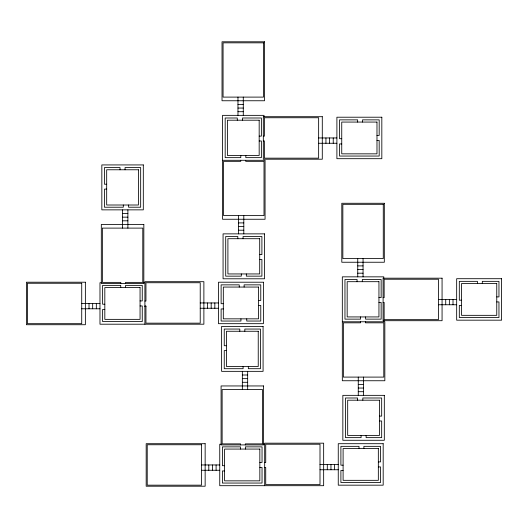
<?xml version="1.0" encoding="UTF-8"?>
<svg xmlns="http://www.w3.org/2000/svg" width="528" height="528" viewBox="0 0 528 528"><rect width="100%" height="100%" fill="white"/><g stroke="black" fill="none" stroke-linecap="round" stroke-linejoin="round"><path stroke-width="0.79" d="M237.97 104.405L243.283 104.405M237.97 108.055L243.283 108.055M237.97 111.705L243.283 111.705M376.979 135.419L379.183 135.419L379.183 119.863L362.525 119.863L362.525 122.067M259.175 136.112L261.38 136.112L261.38 117.995L242.543 117.995L242.543 120.206M263.32 136.184L264.37 136.184L264.37 117.744L318.641 117.744L318.641 158.162L264.37 158.162L264.37 140.923L263.32 140.923M318.641 137.953L336.897 137.953M341.741 138.699L339.537 138.699L339.537 119.863L357.647 119.863L357.647 122.067M376.979 140.441L379.183 140.441L379.183 156.05L339.537 156.05L339.537 143.946L341.741 143.946M259.175 140.989L261.38 140.989L261.38 157.648L245.817 157.648L245.817 155.443M318.641 143.266L336.897 143.266M222.545 160.288L265.063 160.288L265.063 219.259L222.545 219.259L222.545 115.355L264.02 115.355L264.02 116.992M106.682 184.226L104.478 184.226L104.478 167.567L120.034 167.567L120.034 169.772M106.682 189.103L104.478 189.103L104.478 207.22L123.314 207.22L123.314 205.009M122.575 213.51L127.888 213.51M122.575 217.16L127.888 217.16M122.575 220.81L127.888 220.81M238.491 222.908L243.804 222.908M238.491 226.558L243.804 226.558M238.491 230.208L243.804 230.208M259.697 254.615L261.901 254.615L261.901 236.504L243.065 236.504L243.065 238.709M259.697 259.492L261.901 259.492L261.901 276.151L246.338 276.151L246.338 273.946M357.746 265.894L363.059 265.894M357.746 269.544L363.059 269.544M357.746 273.194L363.059 273.194M101.607 282.731L99.977 282.731L99.977 324.205L203.881 324.205L203.881 281.688L144.903 281.688L144.903 324.205M143.273 282.731L144.903 282.731M496.756 296.908L498.96 296.908L498.96 281.351L482.302 281.351L482.302 283.556M378.946 297.601L381.15 297.601L381.15 279.484L362.314 279.484L362.314 281.688M383.097 297.673L384.146 297.673L384.146 279.233L438.418 279.233L438.418 319.651L384.146 319.651L384.146 302.412L383.097 302.412M438.418 299.442L456.667 299.442M461.518 300.188L459.314 300.188L459.314 281.351L477.424 281.351L477.424 283.556M258.562 300.412L260.766 300.412L260.766 284.856L244.108 284.856L244.108 287.06M140.059 300.934L142.263 300.934L142.263 285.377L125.605 285.377L125.605 287.582M144.903 301.052L145.952 301.052L145.952 282.737L200.224 282.737L200.224 323.156L145.952 323.156L145.952 306.009L144.903 306.009M496.756 301.93L498.96 301.93L498.96 317.539L459.314 317.539L459.314 305.435L461.518 305.435M378.946 302.471L381.15 302.471L381.15 319.136L365.594 319.136L365.594 316.932M200.224 302.947L218.48 302.947M81.721 303.468L99.977 303.468M223.324 303.692L221.12 303.692L221.12 284.856L239.237 284.856L239.237 287.06M104.821 304.214L102.617 304.214L102.617 285.377L120.727 285.377L120.727 287.582M438.418 304.755L456.667 304.755M258.562 305.435L260.766 305.435L260.766 321.044L246.748 321.044L246.748 318.839M140.059 305.956L142.263 305.956L142.263 321.565L102.617 321.565L102.617 309.461L104.821 309.461M144.903 306.319L145.952 306.319M200.224 308.26L218.48 308.26M81.721 308.781L99.977 308.781M223.324 308.939L221.12 308.939L221.12 321.044L240.946 321.044L240.946 318.839M342.322 321.776L384.839 321.776L384.839 380.747L342.322 380.747L342.322 276.844L383.797 276.844L383.797 278.48M226.459 345.715L224.255 345.715L224.255 329.056L239.811 329.056L239.811 331.261M226.459 350.592L224.255 350.592L224.255 368.702L243.091 368.702L243.091 366.498M242.345 374.999L247.665 374.999M242.345 378.649L247.665 378.649M242.345 382.298L247.665 382.298M358.268 384.397L363.581 384.397M358.268 388.047L363.581 388.047M358.268 391.697L363.581 391.697M379.467 416.104L381.671 416.104L381.671 397.993L362.835 397.993L362.835 400.198M379.467 420.981L381.671 420.981L381.671 437.639L366.115 437.639L366.115 435.435M221.384 444.22L219.747 444.22L219.747 485.694L323.651 485.694L323.651 443.177L264.68 443.177L264.68 485.694M263.043 444.22L264.68 444.22M378.338 461.901L380.543 461.901L380.543 446.345L363.884 446.345L363.884 448.549M259.835 462.422L262.04 462.422L262.04 446.866L245.381 446.866L245.381 449.071M264.68 462.535L265.729 462.535L265.729 444.226L320.001 444.226L320.001 484.645L265.729 484.645L265.729 467.498L264.68 467.498M320.001 464.435L338.257 464.435M201.498 464.957L219.747 464.957M343.101 465.181L340.897 465.181L340.897 446.345L359.007 446.345L359.007 448.549M224.598 465.703L222.394 465.703L222.394 446.866L240.504 446.866L240.504 449.071M378.338 466.924L380.543 466.924L380.543 482.533L340.897 482.533L340.897 470.428L343.101 470.428M259.835 467.445L262.04 467.445L262.04 483.054L222.394 483.054L222.394 470.95L224.598 470.95M320.001 469.748L338.257 469.748M201.498 470.27L219.747 470.27M453.017 299.442L453.017 304.755M449.368 299.442L449.368 304.755M445.718 299.442L445.718 304.755M383.797 320.14L383.797 321.776M365.482 321.776L365.482 322.826L383.79 322.826L383.79 377.098L343.372 377.098L343.372 322.826L360.518 322.826L360.518 321.776M363.581 377.098L363.581 395.347M363.059 258.595L363.059 276.844M361.093 435.435L361.093 437.639L345.484 437.639L345.484 397.993L357.588 397.993L357.588 400.198M360.571 316.932L360.571 319.136L344.962 319.136L344.962 279.484L357.067 279.484L357.067 281.688M358.268 377.098L358.268 395.347M357.746 258.595L357.746 276.844M334.607 464.435L334.607 469.748M333.247 137.953L333.247 143.266M330.957 464.435L330.957 469.748M329.591 137.953L329.591 143.266M327.301 464.435L327.301 469.748M325.941 137.953L325.941 143.266M248.338 366.498L248.338 368.702L260.443 368.702L260.443 329.056L244.834 329.056L244.834 331.261M247.665 371.349L247.665 389.598M245.705 160.288L245.705 161.337L264.013 161.337L264.013 215.609L223.595 215.609L223.595 161.337L240.742 161.337L240.742 160.288M245.322 444.919L245.322 443.87L262.555 443.87L262.555 389.598L222.136 389.598L222.136 443.87L240.577 443.87L240.577 444.919M243.804 215.609L243.804 233.864M243.283 97.106L243.283 115.355M242.345 371.349L242.345 389.598M241.316 273.946L241.316 276.151L225.707 276.151L225.707 236.504L237.811 236.504L237.811 238.709M240.794 155.443L240.794 157.648L225.185 157.648L225.185 117.995L237.29 117.995L237.29 120.206M238.491 215.609L238.491 233.864M237.97 97.106L237.97 115.355M216.097 464.957L216.097 470.27M214.83 302.947L214.83 308.26M212.447 464.957L212.447 470.27M211.18 302.947L211.18 308.26M208.798 464.957L208.798 470.27M207.53 302.947L207.53 308.26M128.561 205.009L128.561 207.22L140.666 207.22L140.666 167.567L125.057 167.567L125.057 169.772M127.888 209.86L127.888 228.109M125.545 283.43L125.545 282.381L142.784 282.381L142.784 228.109L102.366 228.109L102.366 282.381L120.8 282.381L120.8 283.43M122.575 209.86L122.575 228.109M96.327 303.468L96.327 308.781M92.671 303.468L92.671 308.781M89.021 303.468L89.021 308.781M264.541 41.785L222.024 41.785L222.024 100.756L264.541 100.756L264.541 41.785M263.492 42.834L223.073 42.834L223.073 97.106L263.492 97.106L263.492 42.834M322.291 116.695L263.32 116.695L263.32 159.212L322.291 159.212L322.291 116.695M381.823 117.216L336.897 117.216L336.897 158.69L381.823 158.69L381.823 117.216M259.175 120.206L227.39 120.206L227.39 155.443L259.175 155.443L259.175 120.206M376.979 122.067L341.741 122.067L341.741 153.846L376.979 153.846L376.979 122.067M143.312 164.927L101.838 164.927L101.838 209.86L143.312 209.86L143.312 164.927M138.461 169.772L106.682 169.772L106.682 205.009L138.461 205.009L138.461 169.772M384.318 203.273L341.801 203.273L341.801 262.244L384.318 262.244L384.318 203.273M383.269 204.323L342.85 204.323L342.85 258.595L383.269 258.595L383.269 204.323M143.834 224.459L101.317 224.459L101.317 283.43L143.834 283.43L143.834 224.459M264.541 233.864L223.067 233.864L223.067 278.791L264.541 278.791L264.541 233.864M259.697 238.709L227.911 238.709L227.911 273.946L259.697 273.946L259.697 238.709M442.068 278.183L383.097 278.183L383.097 320.701L442.068 320.701L442.068 278.183M501.6 278.705L456.667 278.705L456.667 320.179L501.6 320.179L501.6 278.705M378.946 281.688L347.167 281.688L347.167 316.932L378.946 316.932L378.946 281.688M85.371 282.209L26.4 282.209L26.4 324.727L85.371 324.727L85.371 282.209M263.406 282.216L218.48 282.216L218.48 323.684L263.406 323.684L263.406 282.216M81.721 283.259L27.449 283.259L27.449 323.677L81.721 323.677L81.721 283.259M496.756 283.556L461.518 283.556L461.518 315.335L496.756 315.335L496.756 283.556M258.562 287.06L223.324 287.06L223.324 318.839L258.562 318.839L258.562 287.06M140.059 287.582L104.821 287.582L104.821 319.361L140.059 319.361L140.059 287.582M263.083 326.416L221.615 326.416L221.615 371.349L263.083 371.349L263.083 326.416M258.238 331.261L226.459 331.261L226.459 366.498L258.238 366.498L258.238 331.261M263.604 385.948L221.087 385.948L221.087 444.919L263.604 444.919L263.604 385.948M384.318 395.347L342.844 395.347L342.844 440.279L384.318 440.279L384.318 395.347M379.467 400.198L347.688 400.198L347.688 435.435L379.467 435.435L379.467 400.198M205.148 443.698L146.177 443.698L146.177 486.215L205.148 486.215L205.148 443.698M383.183 443.698L338.257 443.698L338.257 485.173L383.183 485.173L383.183 443.698M201.498 444.748L147.226 444.748L147.226 485.166L201.498 485.166L201.498 444.748M378.338 448.549L343.101 448.549L343.101 480.328L378.338 480.328L378.338 448.549M259.835 449.071L224.598 449.071L224.598 480.85L259.835 480.85L259.835 449.071"/></g></svg>
